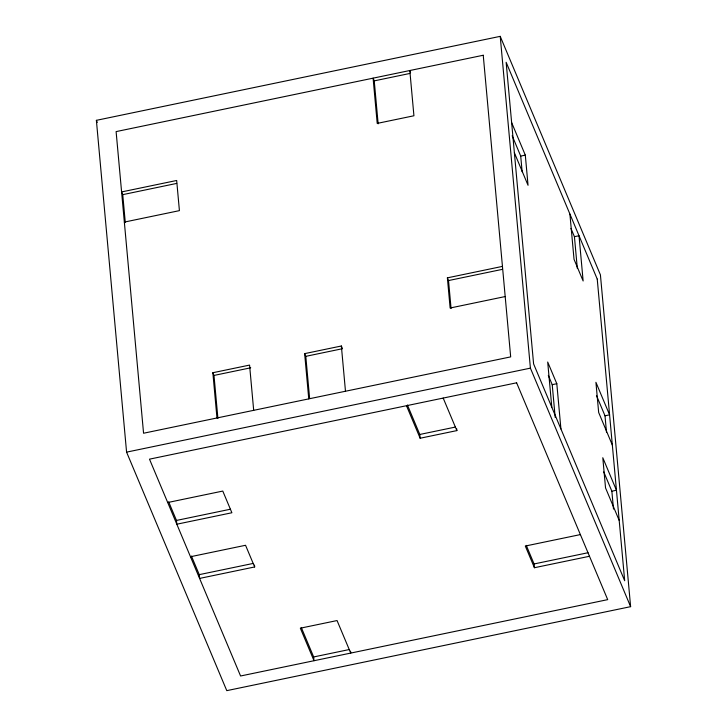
<?xml version="1.0" encoding="UTF-8"?>
<svg xmlns="http://www.w3.org/2000/svg" width="727" height="727" viewBox="0 0 727 727"><rect width="100%" height="100%" fill="white"/><g stroke="black" fill="none" stroke-linecap="round" stroke-linejoin="round"><path stroke-width="1.09" d="M96.382 120.337L500.221 36.35L600.42 274.861L630.618 606.663L226.779 690.65L126.58 452.139L96.382 120.337L97.264 122.436M410.573 72.327L409.81 70.519L413.927 115.766L377.213 123.399L373.096 78.152L374.241 80.87L409.874 73.454M124.353 222.089L179.415 210.639L176.67 180.478L121.609 191.928L122.745 194.645L176.706 183.413M512.172 135.749L520.714 156.078L525.303 155.124L528.047 185.285L514.38 152.761M570.959 228.432L574.43 236.693L579.019 235.739L583.136 280.985L574.03 259.303L569.904 214.056M505.192 296.552L450.131 308.012L447.387 277.85L502.448 266.391M447.387 277.85L448.523 280.558L502.484 269.335M216.973 417.97L212.857 372.724L249.57 365.09L253.687 410.337M308.766 398.878L304.649 353.631L341.363 345.997L342.126 347.806M212.857 372.724L213.992 375.432L250.706 367.798M304.649 353.631L305.794 356.339L342.499 348.706M126.58 452.139L530.41 368.144L630.618 606.663M548.312 375.368L552.22 384.665L556.809 383.711L560.926 428.957M407.411 404.994L419.797 434.464L455.429 427.058M406.475 405.711L420.142 438.236L456.856 430.602L456.683 428.712M167.71 502.53L222.78 491.07L231.886 512.753L176.815 524.212L176.479 520.441L168.673 501.857M596.458 395.461L605 415.789L609.589 414.835L595.922 382.311L598.666 412.482L612.334 445.006M176.479 520.441L230.441 509.218M190.483 556.737L245.553 545.277L254.659 566.96L199.589 578.419L199.253 574.648L191.437 556.064M199.253 574.648L253.214 563.425M603.746 471.887L611.861 491.198L616.451 490.243L602.792 457.719L605.536 487.89L619.195 520.414M580.373 534.59L525.312 546.041L534.418 567.723L589.488 556.273M526.266 545.368L534.072 563.952L588.043 552.729M301.278 627.474L313.664 656.954L349.296 649.538M511.635 122.599L525.303 155.124M556.809 383.711L547.695 362.028L551.811 407.274M443.188 398.078L456.856 430.602M605 415.789L606.527 432.547M611.861 491.198L613.488 509.073M574.43 236.693L577.311 268.363M552.22 384.665L555.201 417.471M520.714 156.078L522.131 171.717M500.221 36.35L530.41 368.144M534.072 563.952L534.418 567.723M448.523 280.558L451.067 308.484M419.797 434.464L420.142 438.236M374.241 80.87L378.149 123.844M341.363 345.997L345.479 391.244M350.55 651.201L350.723 653.082L337.055 620.558L300.342 628.192L314.009 660.716L313.664 656.954M305.794 356.339L309.602 398.196M254.486 565.079L254.659 566.96M213.992 375.432L217.909 418.416M122.745 194.645L125.289 222.571M483.237 55.252L116.111 131.605L143.564 433.237L510.681 356.884L483.237 55.252M516.615 382.802L149.489 459.164L240.582 675.992L607.699 599.639L516.615 382.802M597.24 279.104L506.146 62.277L533.6 363.909L624.684 580.737L597.24 279.104"/></g></svg>
